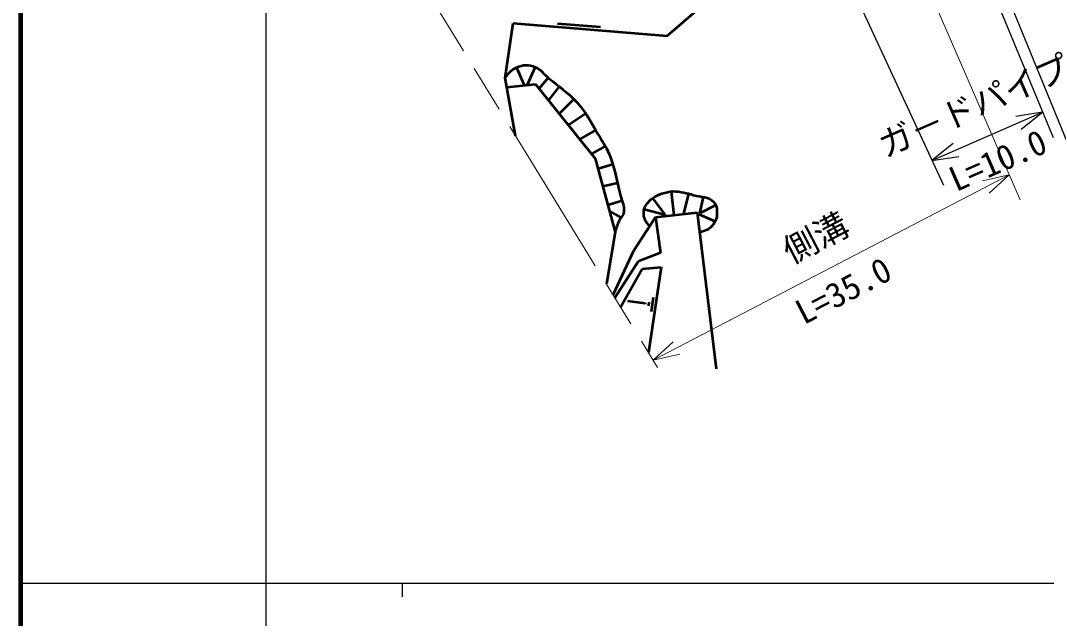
# Model space of a CAD drawing. Units: millimetres, scale not verified. Extents: x 40000 to 680000, y 20000 to 380000.
# Drawn here: x 40000 to 115294, y 202409 to 246305 of the extents above; entities that cross this region are included whole.
import ezdxf
from ezdxf.enums import TextEntityAlignment as Align

# ---------------------------------------------------------------- set-up
doc = ezdxf.new("R2010")
doc.units = ezdxf.units.MM
doc.header["$LTSCALE"] = 1000
doc.linetypes.add('CHAIN', pattern=[18.5, 12, -1.5, 3.5, -1.5])
for name, color, linetype, lineweight in [('S-BMK', 2, 'CHAIN', 13), ('S-STR-HTXT', 7, 'Continuous', 13), ('S-STR-STRC', 7, 'Continuous', 25), ('S-TTL', 2, 'Continuous', 140), ('S-TTL-BAND', 7, 'Continuous', 25), ('S-TTL-LINE', 7, 'Continuous', 50)]:
    doc.layers.add(name, color=color, linetype=linetype, lineweight=lineweight)
doc.styles.add('@ＭＳ ゴシック', font='')
doc.styles.add('ＭＳ ゴシック', font='')
doc.styles.get('@ＭＳ ゴシック').set_extended_font_data('@MS Gothic')
doc.styles.get('ＭＳ ゴシック').set_extended_font_data('MS Gothic')

msp = doc.modelspace()

# ---------------------------------------------------------------- linework, layer by layer
at = {"layer": 'S-BMK'}
msp.add_line((66239, 254302), (86755, 220841), dxfattribs=at)
at = {"layer": 'S-STR-HTXT'}
for p, q in [((100971, 261645), (113358, 233147)), ((86427, 221375), (112561, 234981)), ((112561, 234981), (110608, 234548)), ((111086, 233630), (112561, 234981)), ((87902, 222726), (86427, 221375)), ((86427, 221375), (88380, 221808))]:
    msp.add_line(p, q, dxfattribs=at)
at = {"layer": 'S-STR-STRC'}
for p, q in [((104949, 263980), (115773, 237720)), ((105995, 263869), (117724, 235100)), ((96074, 259451), (107725, 234206)), ((106887, 236022), (115011, 239570)), ((115011, 239570), (113033, 239271)), ((113447, 238322), (115011, 239570)), ((108450, 237270), (106887, 236022)), ((106887, 236022), (108865, 236321))]:
    msp.add_line(p, q, dxfattribs=at)
at = {"layer": 'S-TTL'}
msp.add_line((40000, 380000), (40000, 20000), dxfattribs=at)
msp.add_line((40000, 380000), (40000, 20000), dxfattribs=at)
at = {"layer": 'S-TTL-BAND'}
for p, q in [((58000, 370000), (58000, 20000)), ((58000, 370000), (58000, 20000)), ((40000, 205000), (579000, 205000)), ((40000, 205000), (579000, 205000)), ((68000, 205000), (68000, 204000)), ((68000, 205000), (68000, 204000))]:
    msp.add_line(p, q, dxfattribs=at)
at = {"layer": 'S-TTL-LINE'}
for p, q in [((87457, 245185), (95101, 251774)), ((75562, 242087), (76155, 246107)), ((76155, 246107), (87457, 245185)), ((79398, 246093), (82552, 245836)), ((76401, 242854), (76950, 241552)), ((77780, 242877), (77172, 241576)), ((76330, 237843), (75562, 242087)), ((78735, 242095), (78058, 241310)), ((75683, 241417), (77792, 241642)), ((77792, 241642), (82179, 236166)), ((79539, 241457), (78751, 240446)), ((80615, 240529), (79538, 239462)), ((81482, 239474), (80218, 238614)), ((82208, 238250), (81043, 237584)), ((82906, 237085), (81896, 236519)), ((82179, 236166), (83631, 230772)), ((83459, 235738), (82384, 235405)), ((83809, 234373), (82728, 234126)), ((87752, 233762), (87946, 232023)), ((89029, 233595), (88662, 232105)), ((84149, 233061), (83097, 232755)), ((86374, 233255), (87353, 231956)), ((90097, 233359), (89821, 232127)), ((91022, 232756), (89821, 232127)), ((84083, 231849), (83211, 232331)), ((85769, 232459), (87272, 232064)), ((86591, 231869), (89647, 232217)), ((89647, 232217), (91047, 220725)), ((90979, 231562), (89799, 232077)), ((85005, 229432), (86591, 231869)), ((86591, 231869), (86959, 229258)), ((83631, 230772), (82997, 226970)), ((83488, 226169), (85005, 229432)), ((86959, 229258), (85334, 228620)), ((85334, 228620), (83626, 225943)), ((85624, 228079), (87017, 228195)), ((87017, 228195), (86089, 221926)), ((84041, 225267), (85624, 228079)), ((86435, 225972), (86280, 224926)), ((85835, 225526), (84561, 225715)), ((85840, 225559), (85830, 225494)), ((86116, 225618), (86077, 225357))]:
    msp.add_line(p, q, dxfattribs=at)
for points, knots in [([(75562, 242087), (75825, 242458), (75998, 242666), (76401, 242854), (76889, 243081), (77289, 243099), (77780, 242877), (78219, 242678), (78366, 242405), (78735, 242095), (79569, 241395), (80122, 241088), (80850, 240278), (81584, 239464), (81836, 238878), (82391, 237933), (82767, 237292), (83041, 236955), (83288, 236254), (83652, 235221), (83745, 234606), (84001, 233541), (84120, 233040), (84326, 232765), (84277, 232253), (84249, 231969), (84051, 231868), (83932, 231609), (83787, 231293), (83753, 231168), (83631, 230772)], [0, 0, 0, 0, 1, 1, 1, 2, 2, 2, 3, 3, 3, 4, 4, 4, 5, 5, 5, 6, 6, 6, 7, 7, 7, 8, 8, 8, 9, 9, 9, 10, 10, 10, 10]), ([(86165, 231215), (85940, 231473), (85805, 231642), (85756, 231976), (85701, 232348), (85769, 232616), (86011, 232904), (86380, 233343), (86722, 233499), (87274, 233656), (87575, 233741), (87755, 233788), (88067, 233763), (88681, 233715), (89014, 233592), (89612, 233441), (90047, 233331), (90362, 233397), (90714, 233118), (90935, 232943), (91055, 232781), (91090, 232500), (91146, 232043), (91114, 231721), (90848, 231345), (90580, 230965), (90271, 230870), (89828, 230732)], [0, 0, 0, 0, 1, 1, 1, 2, 2, 2, 3, 3, 3, 4, 4, 4, 5, 5, 5, 6, 6, 6, 7, 7, 7, 8, 8, 8, 9, 9, 9, 9])]:
    msp.add_open_spline(points, degree=3, knots=knots, dxfattribs=at)

# ---------------------------------------------------------------- texts
at = {"layer": 'S-STR-HTXT', "style": 'ＭＳ ゴシック'}
msp.add_text('側溝', height=1833, rotation=27.503, dxfattribs=at).set_placement((99032, 229065), align=Align.BOTTOM_CENTER)
at = {"layer": 'S-STR-HTXT', "style": '@ＭＳ ゴシック'}
msp.add_text('L=35.0', height=1833, rotation=27.503, dxfattribs=at).set_placement((99956, 227291), align=Align.TOP_CENTER)
at = {"layer": 'S-STR-STRC', "style": 'ＭＳ ゴシック'}
msp.add_text('ガ－ドパイプ', height=1833, rotation=23.588, dxfattribs=at).set_placement((110549, 238712), align=Align.BOTTOM_CENTER)
at = {"layer": 'S-STR-STRC', "style": '@ＭＳ ゴシック'}
msp.add_text('L=10.0', height=1833, rotation=23.588, dxfattribs=at).set_placement((111349, 236880), align=Align.TOP_CENTER)

doc.saveas('drawing.dxf')
